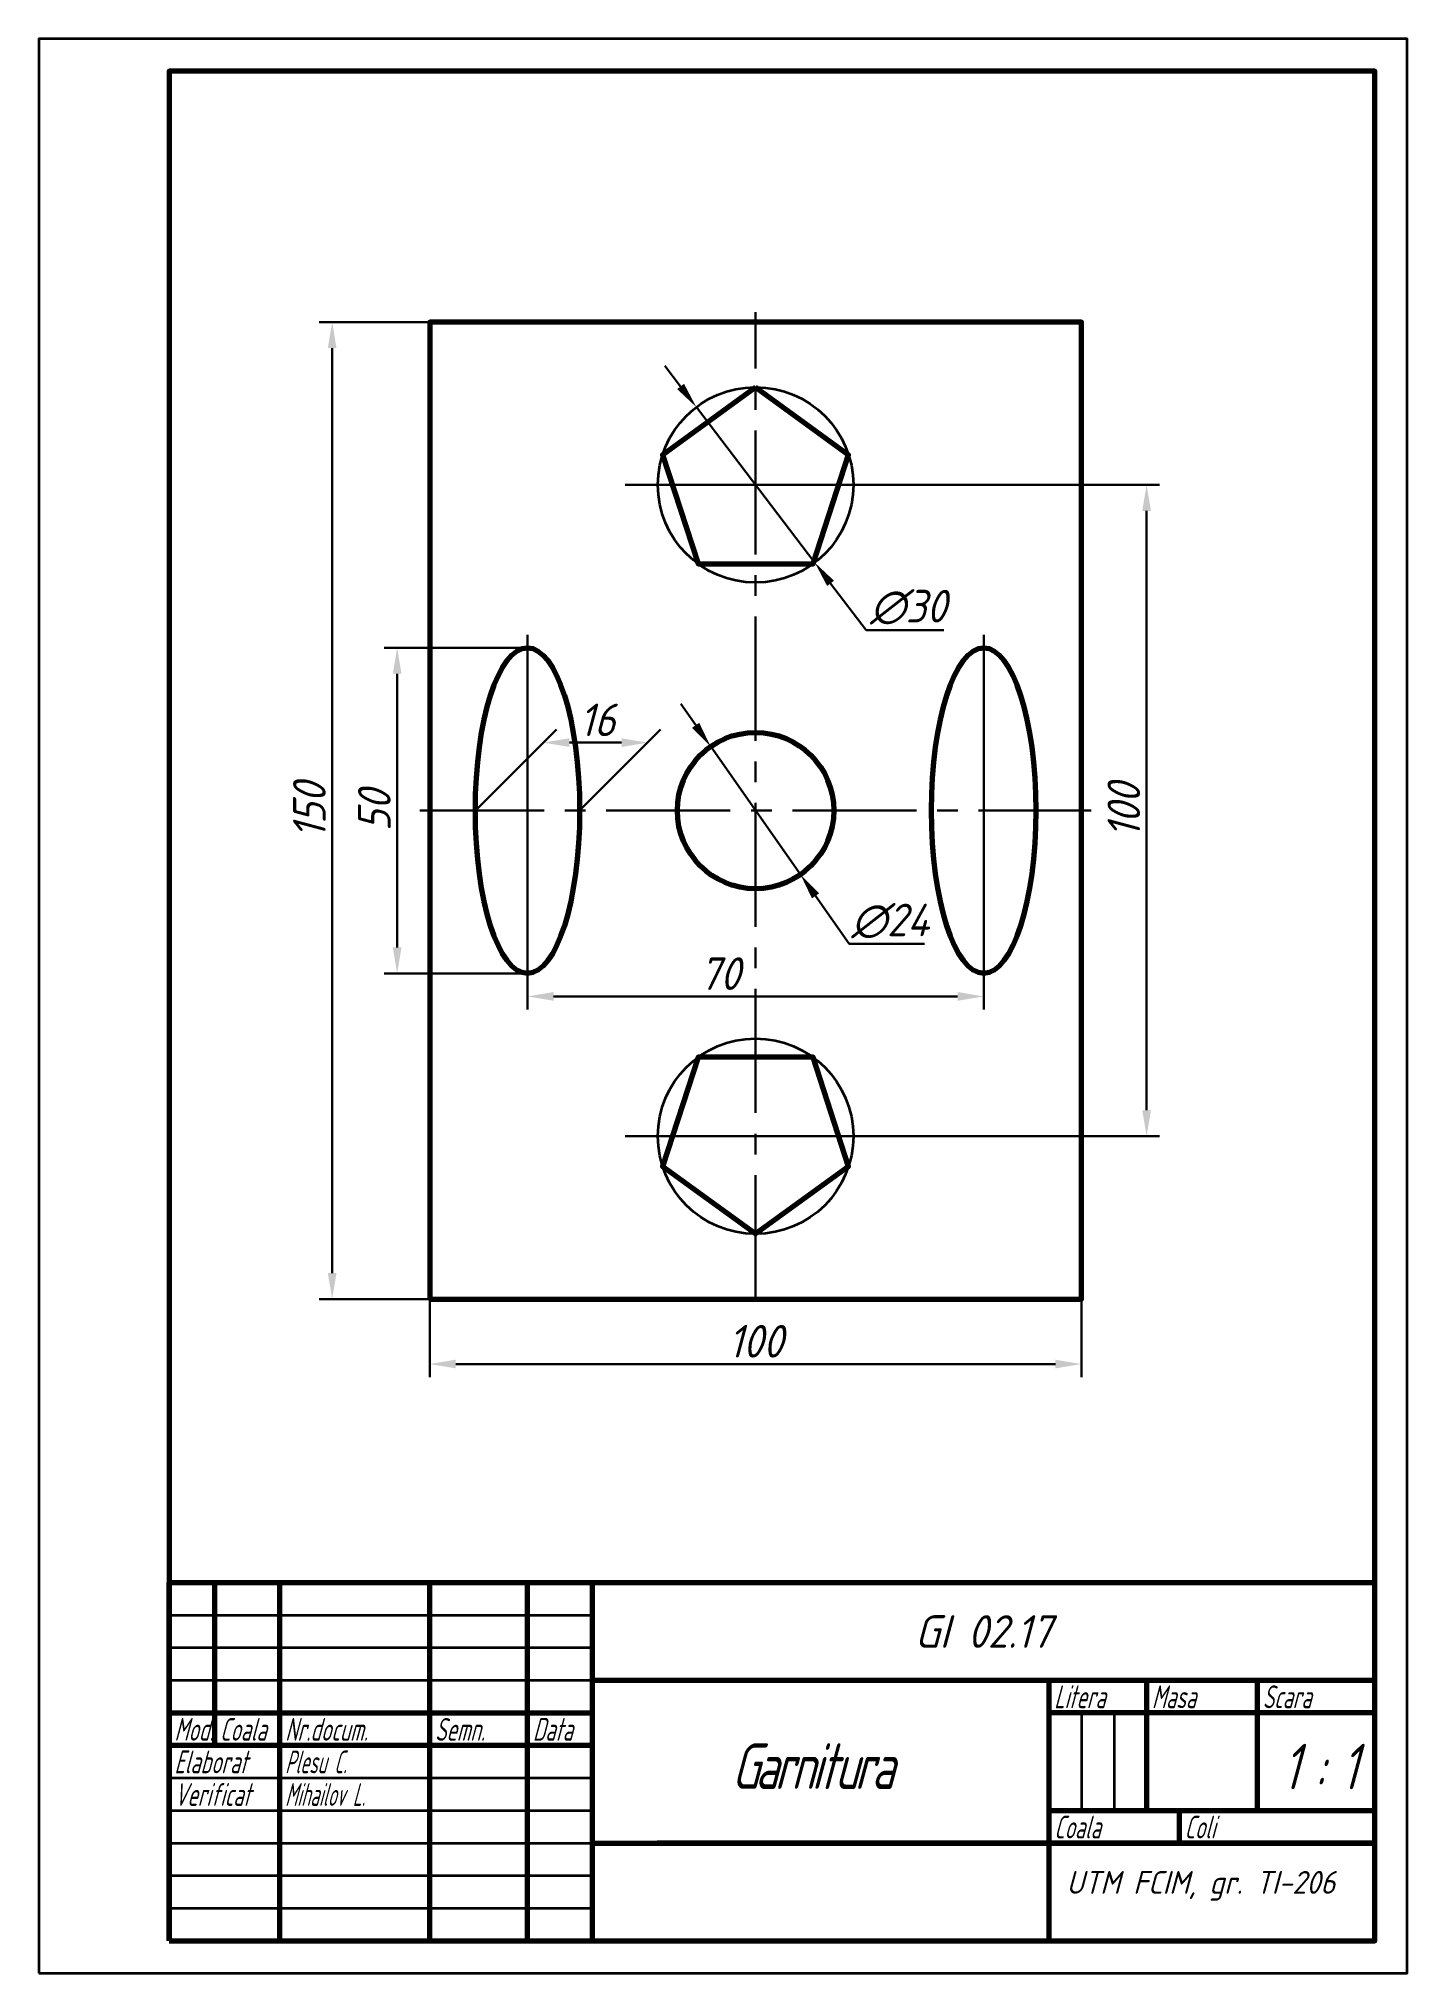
# Model space of a CAD drawing. Header units: millimetres. Extents: x 0 to 210, y 0 to 297.
import ezdxf
from ezdxf.enums import TextEntityAlignment as Align

# ---------------------------------------------------------------- set-up
doc = ezdxf.new("R2010")
doc.units = ezdxf.units.MM
doc.linetypes.add('CENTER2', pattern=[28.575, 19.05, -3.175, 3.175, -3.175])
for name, color, linetype, lineweight in [('Axe', 90, 'CENTER2', 30), ('Contur', 10, 'Continuous', 70), ('Cote', 160, 'Continuous', 30), ('Subtire', 50, 'Continuous', 35), ('text3.5', 21, 'Continuous', 35), ('text5', 221, 'Continuous', 50), ('text7', 130, 'Continuous', 70)]:
    doc.layers.add(name, color=color, linetype=linetype, lineweight=lineweight)
doc.styles.get("Standard").update_dxf_attribs({"font": 'isocp.shx', "oblique": 15})
doc.dimstyles.new('ISO-25', dxfattribs={"dimtxt": 5, "dimasz": 4, "dimexe": 2, "dimexo": 0, "dimgap": 1, "dimtad": 1, "dimtoh": 1, "dimdec": 0, "dimtxsty": 'Standard', "dimblk2": 'OBLIQUE', "dimcen": 4, "dimadec": 0, "dimazin": 0, "dimtfac": 1, "dimtdec": 0, "dimtmove": 0, "dimatfit": 3, "dimldrblk": 'DOTSMALL', "dimfxl": 1, "dimlwd": 30, "dimlwe": 30, "dimarcsym": 0})

# ---------------------------------------------------------------- blocks, each defined once
blk = doc.blocks.new('*D1')
at = {"layer": 'Cote', "color": 0, "lineweight": 30, "transparency": 16777216}
for p, q in [((98.49, 243.62), (96.07, 246.8)), ((100.91, 240.44), (119.09, 216.56)), ((126.96, 206.22), (121.51, 213.38)), ((138.9, 206.22), (126.96, 206.22))]:
    blk.add_line(p, q, dxfattribs=at)
at = {"layer": 'Cote', "color": 0, "transparency": 16777216}
for points in [[(99.02, 244.02), (97.96, 243.21), (100.91, 240.44)], [(122.04, 213.79), (120.98, 212.98), (119.09, 216.56)]]:
    blk.add_solid(points, dxfattribs=at)
at = {"layer": 'Defpoints', "color": 0, "transparency": 16777216}
for p in [(100.91, 240.44), (119.09, 216.56)]:
    blk.add_point(p, dxfattribs=at)
at = {"layer": 'Cote', "color": 0, "transparency": 16777216, "insert": (133.43, 209.72), "char_height": 5, "attachment_point": 5}
blk.add_mtext('∅30', dxfattribs=at)
blk = doc.blocks.new('_DotSmall')
at = {"color": 0, "linetype": 'ByBlock', "const_width": 0.5}
blk.add_lwpolyline([(-0.0625, 0, 1), (0.0625, 0, 1)], format="xyb", close=True, dxfattribs=at)
blk = doc.blocks.new('_Oblique')
at = {"color": 0, "linetype": 'ByBlock', "lineweight": -2}
blk.add_line((-0.5, -0.5), (0.5, 0.5), dxfattribs=at)
blk = doc.blocks.new('*D2')
at = {"layer": 'Cote', "color": 0, "lineweight": 30, "transparency": 16777216}
for p, q in [((75, 203.5), (53, 203.5)), ((55, 199.5), (55, 157.5)), ((75, 153.5), (53, 153.5))]:
    blk.add_line(p, q, dxfattribs=at)
at = {"layer": 'Cote', "color": 0, "transparency": 16777216}
for points in [[(54.33, 199.5), (55.67, 199.5), (55, 203.5)], [(54.33, 157.5), (55.67, 157.5), (55, 153.5)]]:
    blk.add_solid(points, dxfattribs=at)
at = {"layer": 'Defpoints', "color": 0, "transparency": 16777216}
for p in [(75, 203.5), (55, 153.5), (75, 153.5)]:
    blk.add_point(p, dxfattribs=at)
at = {"layer": 'Cote', "color": 0, "transparency": 16777216, "insert": (51.5, 178.5), "char_height": 5, "attachment_point": 5, "rotation": 90}
blk.add_mtext('50', dxfattribs=at)
blk = doc.blocks.new('*D3')
at = {"layer": 'Cote', "color": 0, "lineweight": 30, "transparency": 16777216}
for p, q in [((90, 228.5), (172, 228.5)), ((170, 132.5), (170, 224.5)), ((90, 128.5), (172, 128.5))]:
    blk.add_line(p, q, dxfattribs=at)
at = {"layer": 'Cote', "color": 0, "transparency": 16777216}
for points in [[(169.33, 224.5), (170.67, 224.5), (170, 228.5)], [(169.33, 132.5), (170.67, 132.5), (170, 128.5)]]:
    blk.add_solid(points, dxfattribs=at)
at = {"layer": 'Defpoints', "color": 0, "transparency": 16777216}
for p in [(90, 228.5), (170, 228.5), (90, 128.5)]:
    blk.add_point(p, dxfattribs=at)
at = {"layer": 'Cote', "color": 0, "transparency": 16777216, "insert": (166.5, 178.5), "char_height": 5, "attachment_point": 5, "rotation": 90}
blk.add_mtext('100', dxfattribs=at)
blk = doc.blocks.new('*D4')
at = {"layer": 'Cote', "color": 0, "lineweight": 30, "transparency": 16777216}
for p, q in [((75, 205.5), (75, 147.97)), ((145, 205.5), (145, 147.97)), ((79, 149.97), (141, 149.97))]:
    blk.add_line(p, q, dxfattribs=at)
at = {"layer": 'Cote', "color": 0, "transparency": 16777216}
for points in [[(79, 150.64), (79, 149.3), (75, 149.97)], [(141, 150.64), (141, 149.3), (145, 149.97)]]:
    blk.add_solid(points, dxfattribs=at)
at = {"layer": 'Defpoints', "color": 0, "transparency": 16777216}
for p in [(75, 205.5), (145, 205.5), (145, 149.97)]:
    blk.add_point(p, dxfattribs=at)
at = {"layer": 'Cote', "color": 0, "transparency": 16777216, "insert": (104.5, 153.47), "char_height": 5, "attachment_point": 5}
blk.add_mtext('70', dxfattribs=at)
blk = doc.blocks.new('*D5')
at = {"layer": 'Cote', "color": 0, "lineweight": 30, "transparency": 16777216}
for p, q in [((60, 253.5), (43.03, 253.5)), ((45.03, 249.5), (45.03, 107.5)), ((60, 103.5), (43.03, 103.5))]:
    blk.add_line(p, q, dxfattribs=at)
at = {"layer": 'Cote', "color": 0, "transparency": 16777216}
for points in [[(44.36, 249.5), (45.69, 249.5), (45.03, 253.5)], [(44.36, 107.5), (45.69, 107.5), (45.03, 103.5)]]:
    blk.add_solid(points, dxfattribs=at)
at = {"layer": 'Defpoints', "color": 0, "transparency": 16777216}
for p in [(60, 253.5), (45.03, 103.5), (60, 103.5)]:
    blk.add_point(p, dxfattribs=at)
at = {"layer": 'Cote', "color": 0, "transparency": 16777216, "insert": (41.53, 178.5), "char_height": 5, "attachment_point": 5, "rotation": 90}
blk.add_mtext('150', dxfattribs=at)
blk = doc.blocks.new('*D6')
at = {"layer": 'Cote', "color": 0, "lineweight": 30, "transparency": 16777216}
for p, q in [((60, 103.5), (60, 91.53)), ((160, 103.5), (160, 91.53)), ((64, 93.53), (156, 93.53))]:
    blk.add_line(p, q, dxfattribs=at)
at = {"layer": 'Cote', "color": 0, "transparency": 16777216}
for points in [[(64, 94.2), (64, 92.87), (60, 93.53)], [(156, 94.2), (156, 92.87), (160, 93.53)]]:
    blk.add_solid(points, dxfattribs=at)
at = {"layer": 'Defpoints', "color": 0, "transparency": 16777216}
for p in [(60, 103.5), (160, 103.5), (160, 93.53)]:
    blk.add_point(p, dxfattribs=at)
at = {"layer": 'Cote', "color": 0, "transparency": 16777216, "insert": (110, 97.03), "char_height": 5, "attachment_point": 5}
blk.add_mtext('100', dxfattribs=at)
blk = doc.blocks.new('*D7')
at = {"layer": 'Cote', "color": 0, "lineweight": 30, "transparency": 16777216}
for p, q in [((100.81, 191.6), (98.51, 194.87)), ((103.11, 188.32), (116.89, 168.68)), ((124.36, 158.04), (119.19, 165.4)), ((135.93, 158.04), (124.36, 158.04))]:
    blk.add_line(p, q, dxfattribs=at)
at = {"layer": 'Cote', "color": 0, "transparency": 16777216}
for points in [[(101.35, 191.98), (100.26, 191.21), (103.11, 188.32)], [(119.74, 165.79), (118.65, 165.02), (116.89, 168.68)]]:
    blk.add_solid(points, dxfattribs=at)
at = {"layer": 'Defpoints', "color": 0, "transparency": 16777216}
for p in [(103.11, 188.32), (116.89, 168.68)]:
    blk.add_point(p, dxfattribs=at)
at = {"layer": 'Cote', "color": 0, "transparency": 16777216, "insert": (130.65, 161.54), "char_height": 5, "attachment_point": 5}
blk.add_mtext('∅24', dxfattribs=at)
blk = doc.blocks.new('*D13')
at = {"layer": 'Cote', "color": 0, "lineweight": 30, "transparency": 16777216}
for p, q in [((67, 178.5), (79.43, 190.93)), ((83, 178.5), (95.43, 190.93)), ((81.43, 188.93), (89.43, 188.93))]:
    blk.add_line(p, q, dxfattribs=at)
at = {"layer": 'Cote', "color": 0, "transparency": 16777216}
for points in [[(81.43, 189.6), (81.43, 188.27), (77.43, 188.93)], [(89.43, 189.6), (89.43, 188.27), (93.43, 188.93)]]:
    blk.add_solid(points, dxfattribs=at)
at = {"layer": 'Defpoints', "color": 0, "transparency": 16777216}
for p in [(93.43, 188.93), (67, 178.5), (83, 178.5)]:
    blk.add_point(p, dxfattribs=at)
at = {"layer": 'Cote', "color": 0, "transparency": 16777216, "insert": (85.71, 192.43), "char_height": 5, "attachment_point": 5}
blk.add_mtext('16', dxfattribs=at)

msp = doc.modelspace()

# ---------------------------------------------------------------- linework, layer by layer
at = {"layer": 'Axe'}
for p, q in [((110, 103.5), (110, 255)), ((58.5, 178.5), (161.5, 178.5))]:
    msp.add_line(p, q, dxfattribs=at)
at = {"layer": 'Contur'}
for p, q in [((20, 5), (20, 60)), ((20, 5), (20, 60)), ((20, 60), (205, 60)), ((20, 5), (20, 60)), ((27, 35), (27, 60)), ((37, 5), (37, 60)), ((37, 5), (37, 60)), ((60, 5), (60, 60)), ((60, 5), (60, 60)), ((75, 5), (75, 60)), ((85, 5), (85, 60)), ((85, 45), (205, 45)), ((155, 45), (155, 5)), ((170, 45), (170, 25)), ((187, 25), (187, 45)), ((205, 45), (205, 45)), ((205, 45), (205, 45)), ((20, 40), (85, 40)), ((205, 40), (155, 40)), ((20, 35), (85, 35)), ((155, 25), (205, 25)), ((175, 25), (175, 20)), ((85, 20), (205, 20)), ((205, 20), (94.9, 20))]:
    msp.add_line(p, q, dxfattribs=at)
for points in [[(20, 5), (205, 5), (205, 292), (20, 292)], [(60, 103.5), (160, 103.5), (160, 253.5), (60, 253.5)], [(110, 243.5), (95.73, 233.14), (101.18, 216.36), (118.82, 216.36), (124.27, 233.14)], [(110, 113.5), (124.27, 123.86), (118.82, 140.64), (101.18, 140.64), (95.73, 123.86)]]:
    msp.add_lwpolyline(points, close=True, dxfattribs=at)
msp.add_circle((110, 178.5), 12, dxfattribs=at)
for centre in [(75, 178.5), (145, 178.5)]:
    msp.add_ellipse(centre, major_axis=(0, 25), ratio=0.32, dxfattribs=at)
at = {"layer": 'Subtire'}
for p, q in [((20, 55), (85, 55)), ((20, 50), (85, 50)), ((20, 45), (85, 45)), ((160, 40), (160, 25)), ((165, 40), (165, 25)), ((20, 30), (85, 30)), ((20, 25), (85, 25)), ((20, 20), (85, 20)), ((20, 15), (85, 15)), ((20, 10), (85, 10))]:
    msp.add_line(p, q, dxfattribs=at)
msp.add_lwpolyline([(0, 0), (210, 0), (210, 297), (0, 297)], close=True, dxfattribs=at)
for centre in [(110, 228.5), (110, 128.5)]:
    msp.add_circle(centre, 15, dxfattribs=at)
at = {"layer": 'text5'}
msp.add_line((110, 0), (110, 0), dxfattribs=at)

# ---------------------------------------------------------------- texts
at = {"layer": 'text3.5', "char_height": 3.5, "attachment_point": 1}
for s, width, insert in [('{\\Fisocp|c238;\\W0.7;Litera}', 4.3941, (155.81, 44.2)), ('{\\Fisocp|c238;\\W0.7;Masa}', 4.3941, (170.81, 44.2)), ('{\\Fisocp|c238;\\W0.7;Scara}', 4.3941, (187.81, 44.2)), ('{\\Fisocp|c238;\\W0.7;Mod.}', 4.3941, (20.81, 39.2)), ('{\\Fisocp|c238;\\W0.7;Coala}', 4.3941, (27.81, 39.2)), ('{\\Fisocp|c238;\\W0.7;Nr.docum.}', 4.3941, (37.81, 39.2)), ('{\\Fisocp|c238;\\W0.7;Semn.}', 4.3941, (60.81, 39.2)), ('{\\Fisocp|c238;\\W0.7;Data}', 4.3941, (75.81, 39.2)), ('{\\Fisocp|c238;\\W0.7;Elaborat}', 4.3941, (20.81, 34.2)), ('{\\W0.6;Plesu C.}', 22.189, (37.81, 34.2)), ('{\\Fisocp|c238;\\W0.7;Verificat}', 4.3941, (20.81, 29.2)), ('{\\Fisocp|c238;\\W0.6;Mihailov \\Fisocp|c0;L.}', 22.189, (37.81, 29.2)), ('{\\Fisocp|c238;\\W0.7;Coala}', 4.3941, (155.81, 24.2)), ('{\\Fisocp|c238;\\W0.7;Coli}', 4.3941, (175.81, 24.2))]:
    msp.add_mtext_dynamic_manual_height_columns(s, width=width, gutter_width=12.5, heights=[0], dxfattribs=dict(at, insert=insert))
at = {"layer": 'text5', "oblique": 15}
msp.add_text('GI 02.17', height=5, dxfattribs=at).set_placement((144.92, 52.48), align=Align.MIDDLE)
at = {"layer": 'text5', "insert": (157.68, 15.71), "char_height": 3.5, "attachment_point": 1}
msp.add_mtext_dynamic_manual_height_columns('UTM FCIM, gr. TI-206', width=54.2101, gutter_width=17.5, heights=[14.87], dxfattribs=at)
at = {"layer": 'text7', "char_height": 7, "attachment_point": 1}
for s, width, heights, insert in [('{\\W0.8;\\T0.85;Garnitura}', 97.1781, [23.85], (106.28, 35.3)), ('{\\W0.8;\\T0.85;1 : 1}', 16.2769, [7.63], (190.87, 35.24))]:
    msp.add_mtext_dynamic_manual_height_columns(s, width=width, gutter_width=17.5, heights=heights, dxfattribs=dict(at, insert=insert))

# ---------------------------------------------------------------- dimensions: what is measured, and where the dimension line sits
at = {"layer": 'Cote'}
for base, p1, p2, picture, middle in [((45.03, 103.5), (60, 253.5), (60, 103.5), '*D5', (41.53, 178.5)), ((170, 228.5), (90, 128.5), (90, 228.5), '*D3', (166.5, 178.5)), ((55, 153.5), (75, 203.5), (75, 153.5), '*D2', (51.5, 178.5))]:
    dim = msp.add_linear_dim(base=base, p1=p1, p2=p2, angle=90, dimstyle='ISO-25', dxfattribs=at)
    dim.commit()
    dim.dimension.update_dxf_attribs({"geometry": picture, "text_midpoint": middle})
for p1, p2, picture, middle in [((100.91, 240.44), (119.09, 216.56), '*D1', (133.43, 209.72)), ((103.11, 188.32), (116.89, 168.68), '*D7', (130.65, 158.04))]:
    dim = msp.add_diameter_dim_2p(p1=p1, p2=p2, dimstyle='ISO-25', dxfattribs=at)
    dim.commit()
    dim.dimension.update_dxf_attribs({"geometry": picture, "text_midpoint": middle})
for base, p1, p2, picture, middle in [((145, 149.97), (75, 205.5), (145, 205.5), '*D4', (104.5, 149.97)), ((93.43, 188.93), (67, 178.5), (83, 178.5), '*D13', (85.71, 188.93))]:
    dim = msp.add_linear_dim(base=base, p1=p1, p2=p2, dimstyle='ISO-25', dxfattribs=at)
    dim.commit()
    dim.dimension.update_dxf_attribs({"geometry": picture, "text_midpoint": middle, "dimtype": 160})
dim = msp.add_linear_dim(base=(160, 93.53), p1=(60, 103.5), p2=(160, 103.5), dimstyle='ISO-25', dxfattribs=at)
dim.commit()
dim.dimension.update_dxf_attribs({"geometry": '*D6', "text_midpoint": (110, 97.03)})

doc.saveas('drawing.dxf')
